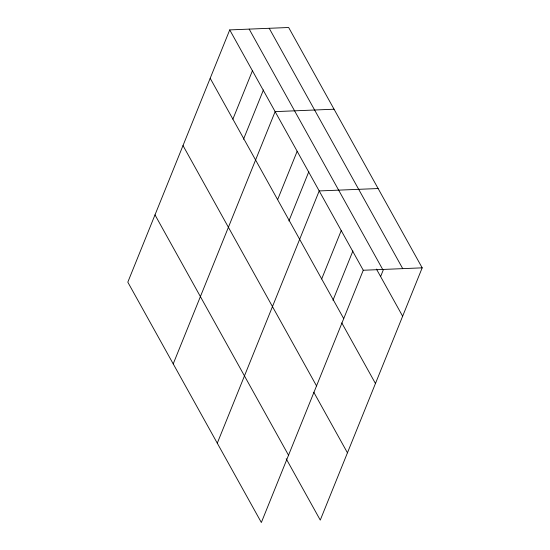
<?xml version="1.0" encoding="UTF-8"?>
<svg xmlns="http://www.w3.org/2000/svg" width="550" height="550" viewBox="0 0 550 550"><rect width="100%" height="100%" fill="white"/><g stroke="black" fill="none" stroke-linecap="round" stroke-linejoin="round"><path stroke-width="0.82" d="M229.735 29.906L127.813 282.157L261.346 522.5L363.261 270.249L229.735 29.906L288.654 27.5L422.187 267.843L320.265 520.094L286.179 458.741M232.884 119.144L252.429 70.764M243.506 139.246L263.423 89.959M173.216 363.873L275.131 111.623L334.056 109.216M277.619 199.657L297.165 151.278M288.908 220.962L308.818 171.676M217.278 443.19L319.199 190.933L378.118 188.533M321.681 278.967L341.227 230.594M332.97 300.272L352.887 250.986M380.607 276.567L383.487 269.424M363.261 270.249L422.187 267.843M269.211 28.291L402.737 268.634M249.178 29.109L382.704 269.452M376.447 269.081L402.641 316.222M210.189 78.286L343.716 318.629M341.784 322.891L375.457 383.501M183.006 145.564L316.532 385.908M313.775 392.212L347.449 452.815M154.997 214.878L288.53 455.221"/></g></svg>
